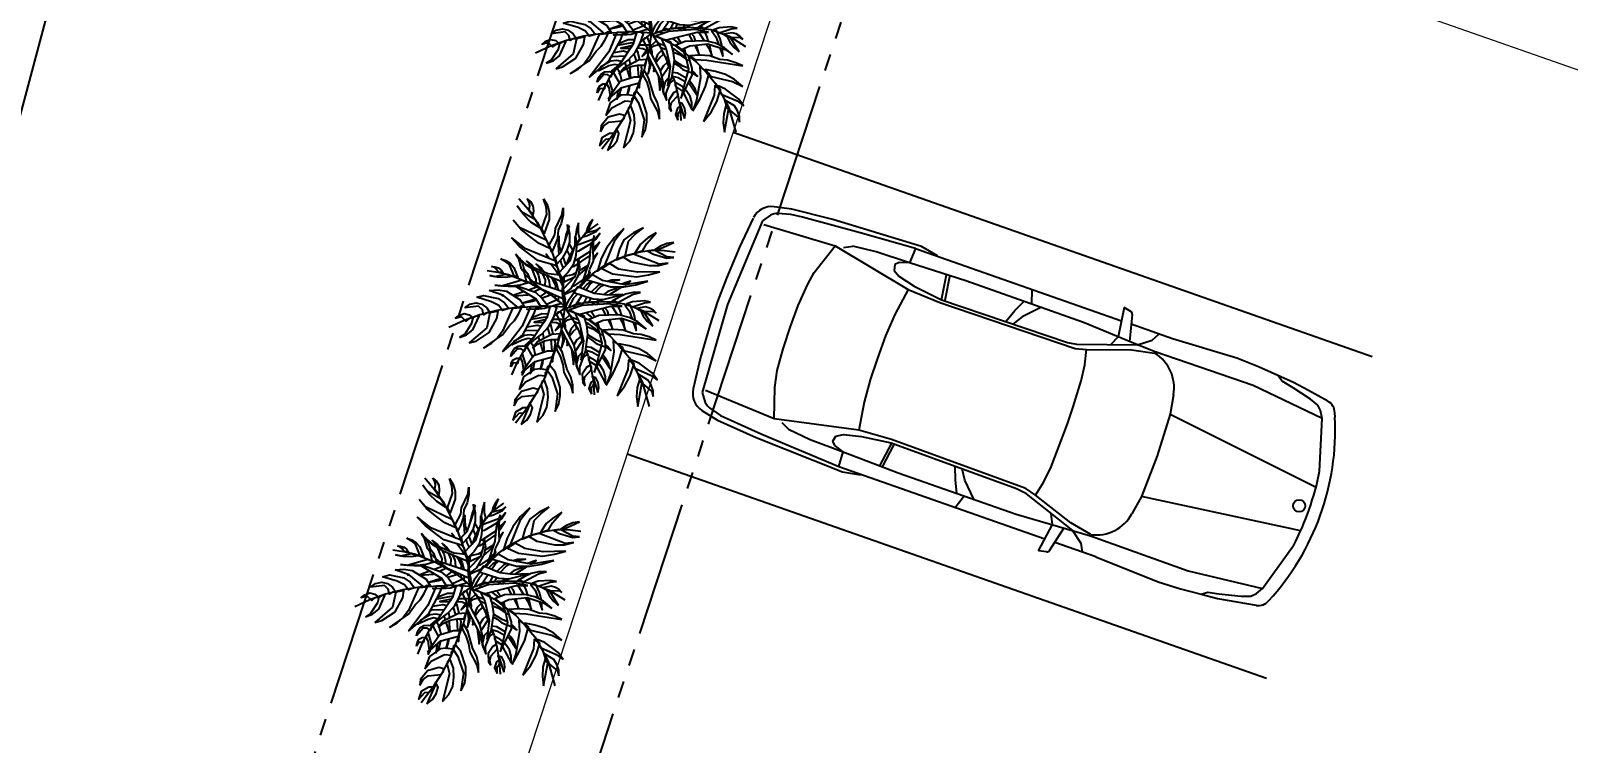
# Model space of a CAD drawing. Header units: inches. Extents: x -1366 to 1207, y -585 to 2554.
# Drawn here: x 382.94 to 394.29, y 2038.36 to 2043.62 of the extents above; entities that cross this region are included whole.
import ezdxf

# ---------------------------------------------------------------- set-up
doc = ezdxf.new("R2010")
doc.units = ezdxf.units.IN
doc.header["$MEASUREMENT"] = 0
doc.header["$PDSIZE"] = 0.05
doc.linetypes.add('HOTWR', pattern=[1.625, 1, -0.125, 0.125, -0.125, 0.125, -0.125])
doc.layers.get('0').update_dxf_attribs({"linetype": 'CONTINUOUS'})
doc.layers.get('DEFPOINTS').update_dxf_attribs({"linetype": 'CONTINUOUS'})
for name, color, linetype in [('A-LAND', 251, 'CONTINUOUS'), ('A-PLNT', 84, 'CONTINUOUS'), ('DIM', 7, 'CONTINUOUS'), ('Layout', 6, 'HOTWR'), ('Parking', 224, 'CONTINUOUS'), ('Set Back', 10, 'HOTWR')]:
    doc.layers.add(name, color=color, linetype=linetype)
doc.layers.add('Road', color=1, linetype='CONTINUOUS', lineweight=15)
doc.styles.add('style10', font='THSarabun.ttf')
doc.dimstyles.new('C-CC100', dxfattribs={"dimtxt": 0.225, "dimasz": 0.15, "dimexe": 0.25, "dimexo": 0, "dimgap": 0.09, "dimtad": 1, "dimtih": 1, "dimtoh": 1, "dimzin": 0, "dimdsep": 46, "dimtxsty": 'style10', "dimblk1": 'B-2', "dimblk2": 'B-2', "dimsah": 1, "dimcen": 0.09, "dimdle": 0.18, "dimclrd": 1, "dimclre": 7, "dimclrt": 2, "dimadec": 0, "dimazin": 0, "dimtfac": 1, "dimtix": 1, "dimtmove": 2, "dimatfit": 3, "dimldrblk": 'B-2', "dimfxl": 1, "dimtolj": 1, "dimtzin": 0, "dimarcsym": 0})

# ---------------------------------------------------------------- blocks, each defined once
blk = doc.blocks.new('TP-22')
for p, q in [((0.737, -1.054), (0.604, -1.034)), ((0.971, -1.191), (0.737, -1.054))]:
    blk.add_line(p, q)
for points in [[(-1.247, 3.052), (-0.986, 2.741), (-0.743, 2.397), (-0.36, 1.638), (-0.082, 0.845), (-0.012, 0.431), (0.04, 0.052)], [(0.105, 2.107), (0.139, 2.285), (0.055, 2.075), (0.005, 1.845), (0.009, 1.831)], [(0.332, 1.769), (0.409, 1.886), (0.574, 2.083), (0.752, 2.225), (0.93, 2.35)], [(-0.077, 1.583), (-0.128, 1.727), (-0.146, 2.014), (-0.171, 1.756), (-0.151, 1.505), (-0.15, 1.502)], [(0.075, 1.622), (0.159, 1.444), (0.241, 1.618), (0.132, 1.807)], [(0.326, 1.596), (0.401, 1.609), (0.726, 1.798), (0.868, 1.924), (0.976, 2.088), (0.861, 1.951), (0.339, 1.756), (0.334, 1.749)], [(0.796, 1.593), (0.842, 1.648), (0.97, 1.847), (0.792, 1.68)], [(-0.92, 1.183), (-0.933, 1.216), (-1.043, 1.32), (-0.897, 1.214), (-0.84, 1.15)], [(-0.426, 1.413), (-0.499, 1.515), (-0.458, 1.427)], [(-0.108, 1.346), (-0.085, 1.26), (-0.026, 1.132)], [(0.054, 1.214), (-0.028, 1.446)], [(0.009, -0.004), (0.131, 0.271), (0.322, 0.53), (0.548, 0.771), (0.809, 0.996), (1.105, 1.203), (1.435, 1.375), (1.765, 1.496), (2.096, 1.582), (2.444, 1.634), (2.757, 1.616), (3.052, 1.582)], [(0.064, 1.226), (0.15, 1.453), (0.271, 1.679), (0.278, 1.689)], [(0.136, 1.301), (0.105, 1.295), (0.095, 1.258)], [(0.207, 1.163), (0.286, 1.187), (0.687, 1.46), (0.703, 1.48)], [(0.267, 1.653), (0.211, 1.575), (0.243, 1.581)], [(0.715, 1.608), (0.642, 1.54), (0.322, 1.337), (0.276, 1.328)], [(0.807, 1.364), (0.916, 1.546), (0.805, 1.409)], [(-2.123, 1.065), (-1.83, 1.023), (-1.531, 0.953), (-0.954, 0.726), (-0.418, 0.429), (-0.18, 0.237), (0.032, 0.056)], [(-0.775, 0.729), (-0.77, 0.823), (-0.896, 1.127)], [(-0.631, 1.061), (-0.653, 1.112), (-0.77, 1.243), (-0.626, 1.119), (-0.556, 1.029)], [(-0.764, 1.048), (-0.71, 0.927), (-0.675, 0.755), (-0.676, 0.696)], [(-0.526, 0.647), (-0.52, 0.81), (-0.591, 0.971)], [(-0.489, 0.929), (-0.423, 0.795), (-0.398, 0.615), (-0.399, 0.605)], [(-0.239, 0.552), (-0.235, 0.642), (-0.314, 0.808), (-0.369, 0.878)], [(-0.358, 1.236), (-0.223, 1.053), (-0.181, 0.955)], [(-0.307, 0.852), (-0.294, 0.842), (-0.213, 0.713), (-0.171, 0.529)], [(-0.101, 0.766), (-0.02, 0.577), (-0.025, 0.792), (-0.113, 0.949), (-0.165, 1.121), (-0.244, 1.202)], [(-0.026, 0.538), (-0.059, 0.526), (-0.05, 0.382), (0.327, 0.55), (0.487, 0.675), (0.713, 1.012), (0.495, 0.799), (0.273, 0.643), (0.207, 0.62)], [(0.043, 0.011), (-0.024, 0.22), (-0.046, 0.453), (-0.04, 0.695), (-0.013, 0.896)], [(0.334, 1.013), (0.226, 0.948), (0, 0.898), (-0.019, 0.747), (0.302, 0.901)], [(0.383, 0.94), (0.433, 0.964), (0.632, 1.141), (0.632, 1.142)], [(0.663, 1.232), (0.626, 1.186), (0.406, 1.055)], [(-1.419, 0.389), (-1.387, 0.391), (-1.118, 0.487)], [(-0.988, 0.534), (-0.756, 0.617), (-0.652, 0.557), (-0.825, 0.476)], [(-0.66, 0.344), (-0.488, 0.468), (-0.377, 0.382), (-0.612, 0.301)], [(-0.408, 0.454), (-0.41, 0.419), (-0.532, 0.479), (-0.53, 0.509)], [(0.762, 0.765), (0.63, 0.685), (0.509, 0.561)], [(0.593, 0.527), (0.692, 0.673), (0.787, 0.757)], [(1.011, 0.693), (0.932, 0.651), (0.738, 0.467)], [(0.824, 0.433), (1.012, 0.638), (1.088, 0.671)], [(1.47, 0.616), (1.401, 0.564), (1.199, 0.485), (1.093, 0.401)], [(1.265, 0.748), (1.343, 0.781), (1.523, 0.808), (1.308, 0.801), (1.176, 0.765)], [(1.233, 0.392), (1.581, 0.616)], [(1.665, 0.671), (1.825, 0.774), (1.679, 0.728), (1.588, 0.686)], [(0.022, 0.052), (-0.447, 0.086), (-1.386, 0.034), (-1.855, -0.035), (-2.325, -0.155), (-2.76, -0.311), (-3.177, -0.5)], [(-1.665, 0.369), (-1.71, 0.373), (-1.672, 0.375)], [(-0.982, 0.403), (-1.011, 0.389), (-1.371, 0.359)], [(0.009, 0.013), (-0.06, -0.47), (-0.182, -0.953), (-0.547, -1.901), (-0.79, -2.35), (-1.051, -2.763), (-1.347, -3.143)], [(-1.157, 0.172), (-1.141, 0.172), (-0.798, 0.288)], [(-0.76, 0.249), (-0.87, 0.212), (-1.132, 0.163), (-1.151, 0.163)], [(-0.487, 0.139), (-0.214, 0.257), (-0.077, 0.16), (-0.542, 0.015), (-0.776, -0.008), (-1.026, 0.005), (-0.961, 0.005)], [(-0.781, 0.012), (-0.609, 0.086)], [(0.023, 0.048), (-0.249, -0.161), (-0.279, -0.191)], [(-0.154, 0.339), (-0.17, 0.246), (-0.248, 0.294), (-0.245, 0.38)], [(0.009, 0.013), (0.322, -0.108), (0.653, -0.28), (1.261, -0.746), (1.522, -1.022), (1.783, -1.332), (1.974, -1.677), (2.148, -2.005), (2.339, -2.677)], [(0.035, 0.02), (0.264, 0.106), (0.527, 0.173), (1.084, 0.214), (1.36, 0.191), (1.652, 0.148), (1.924, 0.053), (2.177, -0.041), (2.607, -0.314)], [(0.035, 0.02), (0.231, -0.276), (0.399, -0.598), (0.523, -0.928)], [(0.374, 0.422), (0.258, 0.303), (0.127, 0.069), (0.318, 0.121), (0.496, 0.383)], [(0.535, 0.102), (0.428, 0.169), (0.337, 0.138), (0.245, 0.089), (0.349, 0.048)], [(0.623, 0.343), (0.546, 0.189), (0.69, 0.2), (0.737, 0.306)], [(0.984, 0.133), (0.877, 0.199), (0.743, 0.197), (0.874, 0.126)], [(0.959, 0.278), (0.896, 0.215), (1.022, 0.227), (1.082, 0.274)], [(1.029, 0.019), (1.053, 0.001), (1.143, -0.171)], [(1.229, -0.168), (1.193, -0.042), (1.119, 0.041)], [(1.588, -0.18), (1.543, -0.034), (1.424, 0.214), (1.19, 0.191), (1.231, 0.15)], [(1.299, 0.082), (1.35, 0.03), (1.47, -0.161)], [(1.965, -0.319), (1.914, -0.107), (1.812, 0.122), (1.676, 0.102), (1.792, -0.047), (1.872, -0.273)], [(-0.479, -0.23), (-0.521, -0.218), (-0.919, -0.288)], [(-0.889, -0.232), (-0.622, -0.123), (-0.449, -0.124)], [(-0.301, -0.691), (-0.357, -0.459), (-0.382, -0.395)], [(-0.268, -0.158), (-0.249, -0.161), (-0.278, -0.187)], [(0.035, -0.546), (0.036, -0.463), (-0.014, -0.254), (-0.092, -0.071), (-0.164, -0.085), (-0.212, -0.145), (-0.109, -0.356), (-0.04, -0.834), (-0.073, -1.065), (-0.007, -0.871), (0.016, -0.754)], [(0.147, -0.757), (0.158, -0.728), (0.246, -0.617), (0.35, -0.524), (0.303, -0.414), (0.188, -0.533), (0.121, -0.708)], [(0.382, -0.295), (0.207, -0.23), (0.23, -0.294), (0.272, -0.341), (0.421, -0.398)], [(0.585, -0.094), (0.745, -0.206), (0.773, -0.246)], [(0.623, -0.476), (0.787, -0.538), (1.018, -0.703), (0.85, -0.533), (0.662, -0.398), (0.601, -0.375)], [(0.839, -0.22), (0.731, -0.057)], [(0.87, -0.389), (0.966, -0.53), (0.927, -0.363)], [(1.202, -0.284), (1.332, -0.541), (1.259, -0.278)], [(1.527, -0.251), (1.594, -0.358), (1.68, -0.568), (1.625, -0.297), (1.613, -0.259)], [(1.901, -0.354), (1.983, -0.585), (1.972, -0.378)], [(-0.891, -0.83), (-0.996, -0.81), (-1.155, -0.85), (-1.436, -0.983), (-1.357, -0.862), (-1.097, -0.715), (-0.944, -0.696), (-0.803, -0.722), (-0.846, -0.792)], [(-0.71, -0.587), (-1.061, -0.598), (-1.091, -0.61)], [(-1.023, -0.484), (-0.749, -0.438), (-0.633, -0.471)], [(-0.799, -0.721), (-0.891, -0.831)], [(-0.717, -0.763), (-0.682, -0.872)], [(-0.561, -0.809), (-0.585, -0.68), (-0.591, -0.658)], [(-0.466, -0.523), (-0.398, -0.725)], [(-0.368, -0.834), (-0.343, -1.16)], [(-0.331, -1.317), (-0.32, -1.454), (-0.243, -0.93), (-0.267, -0.832)], [(0.307, -1.152), (0.499, -0.863), (0.452, -0.753), (0.348, -0.846), (0.267, -0.981)], [(0.475, -0.629), (0.407, -0.608), (0.413, -0.653), (0.455, -0.7), (0.495, -0.714)], [(0.641, -0.775), (0.751, -0.84), (0.878, -0.946), (1.158, -1.05), (1.287, -1.137), (1.178, -1.015), (1.14, -0.988)], [(1.031, -0.915), (0.884, -0.856), (0.65, -0.709)], [(-0.973, -0.934), (-1.154, -1.203), (-1.316, -1.499), (-1.451, -1.804)], [(-1.075, -1.62), (-1.058, -1.521), (-1.147, -1.231), (-1.194, -1.273), (-1.217, -1.343), (-1.16, -1.444), (-1.122, -1.697), (-1.156, -1.811), (-1.092, -1.693)], [(-0.938, -0.914), (-1.028, -1.04), (-0.875, -1.308), (-0.878, -1.332)], [(-0.795, -1.265), (-0.849, -1.032), (-0.927, -0.908)], [(-0.665, -0.925), (-0.596, -1.144), (-0.591, -1.201)], [(-0.547, -1.187), (-0.567, -0.967), (-0.562, -0.874)], [(0.072, -0.863), (0.079, -1.001), (0.096, -0.909)], [(0.2, -1.11), (0.252, -1.52), (0.282, -1.296)], [(0.488, -1.195), (0.478, -1.201), (0.392, -1.295), (0.331, -1.551), (0.432, -1.798), (0.425, -1.6), (0.533, -1.32), (0.646, -1.237), (0.604, -1.19), (0.599, -1.127), (0.589, -1.133)], [(0.59, -1.129), (0.757, -1.171), (0.948, -1.281)], [(0.592, -1.112), (0.66, -1.291), (0.745, -1.653), (0.804, -2.005), (0.827, -2.355)], [(1.032, -1.328), (1.068, -1.349), (1.264, -1.646), (1.221, -1.482), (1.131, -1.343), (1.062, -1.266)], [(-0.906, -1.532), (-0.939, -1.769), (-0.86, -1.648), (-0.806, -1.445)], [(-0.588, -1.385), (-0.599, -1.483), (-0.654, -1.65), (-0.591, -1.386)], [(0.902, -1.46), (0.85, -1.409), (0.685, -1.32), (0.672, -1.381), (0.705, -1.437), (0.868, -1.544), (0.876, -1.559)], [(0.898, -1.601), (1.132, -2.05), (1.134, -1.862), (1.083, -1.689), (0.976, -1.532), (0.946, -1.503)]]:
    blk.add_lwpolyline(points)
for points in [[(-1.021, 3.052), (-0.934, 2.966), (-0.864, 2.845), (-0.847, 2.707), (-0.864, 2.586), (-0.969, 2.724), (-0.951, 2.845), (-0.969, 2.948)], [(-0.569, 3.035), (-0.464, 2.862), (-0.412, 2.672), (-0.412, 2.466), (-0.551, 2.086), (-0.621, 2.224), (-0.482, 2.621), (-0.499, 2.828)], [(-1.299, 2.845), (-1.177, 2.69), (-0.812, 2.483), (-0.673, 2.241), (-0.917, 2.397), (-1.125, 2.603)], [(-0.03, 2.793), (-0.03, 2.586), (-0.082, 2.362), (-0.169, 2.172), (-0.186, 1.948), (-0.256, 1.759), (-0.343, 1.569), (-0.412, 1.759), (-0.256, 2.052), (-0.238, 2.224), (-0.065, 2.586)], [(-1.403, 2.448), (-1.229, 2.259), (-0.499, 1.914), (-0.395, 1.672), (-0.69, 1.81), (-0.951, 2), (-1.195, 2.207)], [(0.092, 2.328), (0.144, 2.086), (0.144, 1.845), (0.075, 1.621), (-0.047, 1.414), (-0.204, 1.241), (-0.238, 1.414), (-0.082, 1.569), (0.109, 2.121)], [(0.395, 2.378), (0.339, 2.194), (0.309, 1.999), (0.341, 1.791), (0.431, 1.939), (0.395, 2.092)], [(0.986, 2.248), (0.874, 2.165), (0.61, 2.099), (0.515, 1.997), (0.642, 2.026), (0.891, 2.146)], [(0.786, 2.474), (0.698, 2.362), (0.637, 2.24), (0.602, 2.108), (0.671, 2.203)], [(1.644, 2.22), (1.383, 1.978), (1.174, 1.703), (1.018, 1.392), (0.914, 1.047), (1.105, 1.185), (1.4, 1.909)], [(2.183, 2.237), (1.905, 2.099), (1.644, 1.909), (1.522, 1.651), (1.435, 1.358), (1.679, 1.461), (1.765, 1.875), (1.957, 2.065)], [(-1.456, 1.965), (-1.108, 1.69), (-0.256, 1.345), (-0.204, 1.19), (-0.725, 1.345), (-1.229, 1.724)], [(0.301, 2), (0.335, 1.741), (0.318, 1.483), (0.248, 1.224), (0.109, 1.017), (-0.082, 0.827), (-0.151, 1), (0.162, 1.328), (0.301, 1.759)], [(0.827, 2.03), (0.722, 1.685), (0.687, 1.306), (0.461, 0.633), (0.653, 0.858), (0.705, 1.099), (0.809, 1.323), (0.792, 1.685)], [(2.531, 2.099), (2.304, 1.961), (2.096, 1.789), (1.939, 1.547), (2.165, 1.616), (2.27, 1.806)], [(3.017, 1.84), (2.826, 1.806), (2.652, 1.737), (2.496, 1.634), (2.652, 1.668)], [(-1.745, 1.385), (-1.605, 1.341), (-1.485, 1.263), (-1.384, 1.151), (-1.276, 0.877), (-1.381, 0.918), (-1.497, 1.201), (-1.607, 1.306)], [(-1.335, 1.515), (-1.235, 1.402), (-1.154, 1.255), (-1.11, 1.109), (-1.01, 0.979), (-0.956, 0.842), (-0.912, 0.696), (-1.041, 0.766), (-1.098, 1.001), (-1.173, 1.104), (-1.253, 1.385)], [(-1.316, 1.465), (-1.056, 1.241), (-0.447, 0.983), (-0.117, 0.948), (-0.082, 0.758), (-0.743, 1.034), (-1.056, 1.224)], [(0.388, 1.379), (0.422, 1.155), (0.388, 0.948), (0.179, 0.569), (0.005, 0.431), (-0.03, 0.552), (0.301, 0.896), (0.37, 1.138)], [(2.861, 1.271), (2.617, 1.237), (1.905, 1.513), (1.609, 1.444), (1.835, 1.306), (2.339, 1.203), (2.6, 1.203)], [(3.017, 1.427), (2.826, 1.444), (2.496, 1.616), (2.304, 1.599), (2.461, 1.513), (2.826, 1.409)], [(-2.051, 0.927), (-1.909, 0.902), (-1.61, 0.966), (-1.417, 0.902), (-1.625, 0.869), (-1.839, 0.88)], [(-2, 1.175), (-1.911, 1.17), (-1.814, 1.138), (-1.738, 1.071), (-1.689, 0.997), (-1.813, 1.022), (-1.862, 1.096), (-1.921, 1.144)], [(-1.09, 0.965), (-0.864, 0.758), (-0.03, 0.483), (0.022, 0.258), (-0.586, 0.534), (-0.847, 0.724)], [(2.304, 0.771), (1.679, 0.668), (1.053, 0.789), (0.774, 0.944), (0.618, 0.806), (1.279, 0.616), (1.644, 0.616), (1.974, 0.668)], [(2.635, 1.03), (2.018, 1.015), (1.505, 1.099), (1.244, 1.254), (1.035, 1.116), (1.331, 0.978), (1.992, 0.892), (2.322, 0.944)], [(-2.064, 0.517), (-1.821, 0.534), (-1.595, 0.5), (-1.212, 0.258), (-1.09, 0.069), (-1.177, 0.086), (-1.264, 0.034), (-1.677, 0.379)], [(-1.915, 0.661), (-1.729, 0.642), (-1.164, 0.808), (-0.99, 0.727), (-1.218, 0.659), (-1.452, 0.636), (-1.685, 0.631)], [(-1.542, 0.638), (-1.282, 0.638), (-0.795, 0.465), (-0.604, 0.293), (-0.447, 0.086), (-0.656, 0.086), (-0.777, 0.276), (-1.334, 0.621)], [(1.609, 0.409), (1.192, 0.39), (0.822, 0.433), (0.374, 0.616), (0.253, 0.461), (0.792, 0.289), (1.07, 0.271)], [(2.101, 0.464), (1.886, 0.457), (1.687, 0.414), (1.493, 0.326), (1.317, 0.22), (1.494, 0.192), (1.883, 0.404)], [(-2.742, 0.034), (-2.603, 0.138), (-2.429, 0.172), (-2.273, 0.138), (-2.134, 0.034), (-2.047, -0.104), (-2.134, -0.104), (-2.221, -0.155), (-2.255, -0.017), (-2.36, 0.086)], [(-2.412, 0.327), (-2.221, 0.379), (-1.821, 0.293), (-1.647, 0.172), (-1.525, 0.017), (-1.699, -0.035), (-1.803, 0.103), (-2.003, 0.207)], [(-2.221, -1.069), (-1.699, -0.707), (-1.508, -0.448), (-1.369, -0.311), (-1.264, -0.138), (-1.177, 0.034), (-1.421, 0.017), (-1.699, -0.604), (-1.838, -0.793), (-2.012, -0.949)], [(-1.699, -1.173), (-1.143, -0.707), (-0.83, -0.121), (-0.76, 0.069), (-0.934, 0.069), (-1.16, -0.466)], [(-1.09, -1), (-0.847, -0.862), (-0.621, -0.69), (-0.43, -0.483), (-0.291, -0.224), (-0.204, 0.034), (-0.291, 0.086), (-0.395, 0.069), (-0.482, -0.242), (-0.847, -0.793)], [(1.592, 0.082), (1.226, 0.151), (0.496, 0.099), (0.148, -0.022), (0.392, -0.142), (1.279, 0.082)], [(2.379, 0.19), (2.212, 0.226), (1.879, 0.199), (1.724, 0.144), (1.88, 0.064), (2.208, 0.172)], [(2.53, -0.113), (2.455, -0.029), (2.351, 0.03), (2.237, 0.063), (2.002, 0.022), (2.149, -0.066), (2.445, -0.055)], [(-3.003, -0.259), (-2.899, -0.173), (-2.76, -0.121), (-2.62, -0.155), (-2.516, -0.242), (-2.62, -0.259), (-2.707, -0.328), (-2.829, -0.207)], [(-2.881, -0.776), (-2.69, -0.707), (-2.516, -0.569), (-2.342, -0.19), (-2.429, -0.19), (-2.516, -0.242), (-2.551, -0.397), (-2.742, -0.69)], [(-2.62, -0.931), (-2.429, -0.88), (-2.064, -0.638), (-1.855, -0.259), (-1.821, -0.052), (-2.047, -0.104), (-2.134, -0.517)], [(-0.509, -0.288), (-0.83, -0.358), (-0.563, -0.363)], [(-0.319, -0.283), (-0.357, -0.353), (-0.217, -0.367), (-0.06, -0.436), (-0.025, -0.367), (-0.025, -0.28)], [(-0.102, -0.395), (-0.242, -0.588), (-0.095, -0.462)], [(0.357, -1.625), (0.34, -1.298), (0.27, -0.987), (-0.043, -0.401), (-0.078, -0.487), (-0.078, -0.574), (0.27, -1.246)], [(-0.001, -0.3), (0.013, -0.356), (0.096, -0.296), (0.214, -0.258), (0.2, -0.203), (0.158, -0.156)], [(0.461, -1.401), (0.583, -1.177), (0.653, -0.694), (0.618, -0.436), (0.548, -0.194), (0.427, -0.142), (0.288, -0.108), (0.409, -0.349), (0.531, -0.867)], [(2.252, -0.539), (2.026, -0.349), (1.783, -0.229), (1.505, -0.16), (0.948, -0.177), (0.687, -0.28), (0.844, -0.401), (1.07, -0.298), (1.574, -0.246), (2.044, -0.401)], [(2.437, -0.466), (2.177, -0.041), (2.097, -0.028), (2.177, -0.193), (2.293, -0.342)], [(-0.877, -1.074), (-0.721, -0.953), (-0.547, -0.867), (-0.356, -0.832), (-0.165, -0.832), (-0.112, -0.677), (-0.338, -0.694), (-0.738, -0.901)], [(0.827, -1.746), (1.14, -1.108), (1.14, -0.918), (1.035, -0.574), (0.896, -0.453), (0.983, -0.694), (1.035, -0.936), (0.931, -1.349)], [(2.531, -0.849), (2.339, -0.763), (2.113, -0.694), (1.905, -0.677), (1.626, -0.574), (1.348, -0.556), (1.07, -0.574), (1.209, -0.677), (1.539, -0.694)], [(-1.473, -1.302), (-1.448, -1.179), (-1.37, -1.076), (-1.268, -1.018), (-1.142, -1.007), (-1.028, -1.04), (-1.075, -1.082), (-1.097, -1.153), (-1.183, -1.095), (-1.29, -1.089)], [(-1.173, -1.763), (-0.802, -1.442), (-0.321, -1.315), (-0.269, -1.16), (-0.46, -1.16), (-0.843, -1.28)], [(0.235, -2.315), (0.235, -2.091), (0.183, -1.867), (0.079, -1.66), (-0.06, -1.177), (-0.182, -0.97), (-0.217, -1.022), (-0.217, -1.108), (-0.112, -1.298), (-0.043, -1.522), (-0.008, -1.746), (0.183, -2.108)], [(1.157, -2.091), (1.348, -1.763), (1.505, -1.418), (1.609, -1.056), (1.348, -0.867), (1.366, -1.177), (1.261, -1.798)], [(2.531, -1.418), (2.304, -1.229), (2.061, -1.091), (1.783, -1.005), (1.505, -0.953), (1.661, -1.143), (2.252, -1.28)], [(-1.473, -1.588), (-1.458, -1.491), (-1.408, -1.395), (-1.315, -1.347), (-1.217, -1.343), (-1.265, -1.403), (-1.279, -1.483), (-1.404, -1.476)], [(-1.243, -2.212), (-1.069, -2.003), (-0.704, -1.815), (-0.512, -1.832), (-0.512, -1.746), (-0.46, -1.677), (-0.651, -1.643), (-0.825, -1.66), (-1.121, -1.867)], [(-0.251, -2.815), (-0.147, -2.608), (-0.112, -2.384), (-0.112, -2.16), (-0.251, -1.729), (-0.408, -1.539), (-0.46, -1.591), (-0.477, -1.66), (-0.338, -1.867), (-0.182, -2.332)], [(0.574, -2.109), (0.546, -1.982), (0.571, -1.859), (0.744, -1.671), (0.748, -1.6), (0.716, -1.545), (0.624, -1.593), (0.495, -1.792), (0.508, -2.016)], [(1.453, -2.384), (1.661, -2.125), (1.818, -1.832), (1.922, -1.505), (1.765, -1.401), (1.748, -1.66)], [(2.565, -1.953), (2.426, -1.763), (2.061, -1.487), (1.852, -1.401), (1.939, -1.625), (2.374, -1.815)], [(-0.756, -3.108), (-0.582, -2.919), (-0.477, -2.694), (-0.443, -2.436), (-0.46, -2.194), (-0.547, -1.953), (-0.617, -2.005), (-0.634, -2.091), (-0.564, -2.35)], [(0.747, -2.342), (0.75, -2.154), (0.808, -2.086), (0.82, -2.024), (0.798, -1.96), (0.731, -2.019), (0.676, -2.186)], [(0.929, -2.298), (0.955, -2.156), (0.937, -2.021), (0.873, -1.893), (0.769, -1.851), (0.801, -1.907)], [(2.026, -2.677), (2.148, -2.005), (2.078, -1.918), (2.009, -2.16), (1.992, -2.418)], [(2.444, -2.401), (2.444, -2.246), (2.391, -2.091), (2.304, -1.953), (2.026, -1.781), (2.096, -2.005), (2.409, -2.263)], [(-1.382, -2.66), (-1.295, -2.505), (-1.156, -2.401), (-0.808, -2.367), (-0.738, -2.298), (-0.721, -2.212), (-0.86, -2.177), (-1.173, -2.263), (-1.364, -2.505)], [(-1.416, -3.056), (-1.243, -2.867), (-1.121, -2.85), (-1.051, -2.798), (-1.016, -2.712), (-1.138, -2.712), (-1.347, -2.832)], [(-1.19, -3.177), (-1.034, -3.056), (-0.93, -2.901), (-0.877, -2.712), (-0.947, -2.574), (-0.964, -2.66)]]:
    blk.add_lwpolyline(points, close=True)
blk = doc.blocks.new('CAR_P_10')
at = {"layer": 'A-LAND', "linetype": 'Continuous'}
for p, q in [((3.112, -53.91), (3.144, -54.128)), ((3.169, -53.922), (3.112, -53.91)), ((0.869, -54.009), (0.557, -54.037)), ((1.552, -53.981), (0.869, -54.009)), ((1.515, -54.009), (1.092, -54.036)), ((1.515, -54.009), (1.509, -54.123)), ((1.515, -54.009), (3.127, -54.009)), ((1.686, -54.005), (1.552, -53.981)), ((2.426, -54.009), (2.458, -54.112)), ((3.188, -53.941), (3.233, -54.133)), ((3.525, -54.009), (3.204, -54.009)), ((3.387, -54.068), (3.42, -54.009)), ((4.022, -53.987), (3.525, -54.009)), ((4.194, -53.993), (4.022, -53.987)), ((4.475, -54.018), (4.194, -53.993)), ((4.393, -54.037), (4.35, -54.008)), ((4.6, -54.037), (4.475, -54.018)), ((0.424, -54.132), (0.382, -54.191)), ((0.557, -54.037), (0.428, -54.064)), ((0.564, -54.076), (0.47, -54.103)), ((0.652, -54.067), (0.564, -54.076)), ((1.092, -54.036), (0.652, -54.067)), ((1.01, -54.178), (1.072, -54.147)), ((1.248, -54.128), (1.072, -54.147)), ((1.509, -54.123), (1.248, -54.128)), ((1.436, -54.147), (1.41, -54.171)), ((1.509, -54.123), (1.436, -54.147)), ((1.944, -54.112), (1.509, -54.123)), ((1.822, -54.303), (1.796, -54.115)), ((1.819, -54.112), (1.847, -54.299)), ((2.867, -54.112), (1.944, -54.112)), ((2.358, -54.198), (2.401, -54.11)), ((2.536, -54.11), (2.426, -54.224)), ((3.298, -54.136), (2.867, -54.112)), ((2.872, -54.282), (3.298, -54.136)), ((3.144, -54.128), (3.11, -54.201)), ((3.298, -54.136), (3.387, -54.068)), ((3.438, -54.143), (3.298, -54.136)), ((4.203, -54.137), (3.438, -54.143)), ((4.765, -54.198), (4.203, -54.137)), ((4.487, -54.056), (4.393, -54.037)), ((4.634, -54.092), (4.487, -54.056)), ((4.761, -54.064), (4.6, -54.037)), ((4.701, -54.115), (4.634, -54.092)), ((4.734, -54.147), (4.701, -54.115)), ((4.765, -54.198), (4.734, -54.147)), ((4.851, -54.158), (4.838, -54.128)), ((0.31, -54.195), (0.285, -54.43)), ((0.382, -54.191), (0.342, -54.86)), ((0.4, -54.213), (0.948, -54.186)), ((0.868, -54.424), (0.948, -54.186)), ((0.948, -54.186), (1.565, -54.311)), ((1.41, -54.171), (1.419, -54.214)), ((1.419, -54.214), (1.468, -54.243)), ((1.468, -54.243), (1.598, -54.275)), ((2.322, -54.297), (2.358, -54.198)), ((2.426, -54.224), (2.378, -54.297)), ((2.953, -54.293), (3.268, -54.185)), ((3.268, -54.185), (3.437, -54.153)), ((4.875, -54.571), (4.765, -54.198)), ((1.565, -54.311), (1.533, -54.52)), ((1.565, -54.311), (1.816, -54.327)), ((1.598, -54.275), (1.822, -54.303)), ((1.816, -54.327), (2.871, -54.315)), ((1.822, -54.303), (2.805, -54.292)), ((2.805, -54.292), (2.872, -54.282)), ((2.871, -54.315), (2.953, -54.293)), ((2.98, -54.405), (2.953, -54.293)), ((0.285, -54.43), (0.271, -54.677)), ((0.851, -54.527), (0.868, -54.424)), ((2.994, -54.526), (2.98, -54.405)), ((3.671, -54.397), (3.695, -54.541)), ((0.838, -54.694), (0.851, -54.527)), ((1.533, -54.52), (1.521, -54.691)), ((3, -54.726), (2.994, -54.526)), ((3.695, -54.541), (4.889, -54.692)), ((3.695, -54.541), (3.705, -54.863)), ((0.271, -54.677), (0.266, -54.863)), ((0.836, -54.859), (0.838, -54.694)), ((1.521, -54.691), (1.518, -54.866)), ((3.004, -54.858), (3, -54.726)), ((0.266, -54.863), (0.271, -55.048)), ((0.342, -54.86), (0.382, -55.534)), ((0.838, -55.031), (0.836, -54.859)), ((1.518, -54.866), (1.521, -55.034)), ((2.994, -55.199), (3.004, -54.858)), ((3.705, -54.863), (3.695, -55.184)), ((4.988, -54.863), (4.988, -54.863)), ((0.271, -55.048), (0.285, -55.295)), ((0.851, -55.198), (0.838, -55.031)), ((1.521, -55.034), (1.533, -55.205)), ((4.889, -55.033), (3.695, -55.184)), ((4.765, -55.528), (4.875, -55.154)), ((0.875, -55.321), (0.851, -55.198)), ((1.533, -55.205), (1.565, -55.414)), ((2.98, -55.32), (2.994, -55.199)), ((3.695, -55.184), (3.671, -55.328)), ((0.285, -55.295), (0.31, -55.53)), ((0.948, -55.54), (0.875, -55.321)), ((2.953, -55.433), (2.98, -55.32)), ((1.565, -55.414), (0.948, -55.54)), ((1.419, -55.511), (1.468, -55.482)), ((1.468, -55.482), (1.598, -55.45)), ((1.816, -55.398), (1.565, -55.414)), ((1.598, -55.45), (1.822, -55.423)), ((1.823, -55.423), (1.796, -55.61)), ((2.871, -55.41), (1.816, -55.398)), ((1.819, -55.61), (1.847, -55.426)), ((1.822, -55.423), (2.805, -55.433)), ((2.322, -55.428), (2.358, -55.527)), ((2.426, -55.502), (2.378, -55.429)), ((2.534, -55.613), (2.426, -55.502)), ((2.805, -55.433), (2.872, -55.443)), ((2.953, -55.433), (2.871, -55.41)), ((2.872, -55.443), (3.298, -55.589)), ((3.268, -55.54), (2.953, -55.433)), ((0.382, -55.534), (0.421, -55.59)), ((0.948, -55.54), (0.4, -55.512)), ((0.47, -55.623), (0.564, -55.649)), ((1.01, -55.547), (1.072, -55.578)), ((1.072, -55.578), (1.248, -55.597)), ((1.248, -55.597), (1.509, -55.603)), ((1.41, -55.554), (1.419, -55.511)), ((1.436, -55.578), (1.41, -55.554)), ((1.509, -55.603), (1.436, -55.578)), ((1.509, -55.603), (1.944, -55.613)), ((1.515, -55.716), (1.509, -55.603)), ((1.944, -55.613), (2.867, -55.613)), ((2.358, -55.527), (2.4, -55.613)), ((2.426, -55.717), (2.458, -55.613)), ((2.867, -55.613), (3.438, -55.583)), ((3.144, -55.597), (3.11, -55.525)), ((3.112, -55.815), (3.144, -55.597)), ((3.188, -55.784), (3.233, -55.593)), ((3.437, -55.573), (3.268, -55.54)), ((3.298, -55.589), (3.387, -55.658)), ((3.438, -55.583), (4.203, -55.588)), ((4.203, -55.588), (4.765, -55.528)), ((4.634, -55.634), (4.701, -55.61)), ((4.701, -55.61), (4.734, -55.579)), ((4.734, -55.579), (4.765, -55.528)), ((0.424, -55.66), (0.557, -55.689)), ((0.557, -55.689), (0.869, -55.716)), ((0.564, -55.649), (0.9, -55.678)), ((0.869, -55.716), (1.552, -55.744)), ((0.9, -55.678), (1.515, -55.716)), ((1.515, -55.716), (3.127, -55.716)), ((1.552, -55.744), (1.686, -55.72)), ((3.525, -55.716), (3.204, -55.716)), ((3.387, -55.658), (3.42, -55.716)), ((3.525, -55.716), (4.022, -55.738)), ((4.022, -55.738), (4.194, -55.732)), ((4.194, -55.732), (4.35, -55.717)), ((4.35, -55.717), (4.393, -55.688)), ((4.35, -55.717), (4.475, -55.707)), ((4.393, -55.688), (4.472, -55.673)), ((4.472, -55.673), (4.634, -55.634)), ((4.475, -55.707), (4.761, -55.661)), ((3.169, -55.803), (3.112, -55.815))]:
    blk.add_line(p, q, dxfattribs=at)
blk.add_circle((4.817, -54.863), 0.045, dxfattribs=at)
for centre, radius, start, end in [((3.164, -53.947), 0.025, 13.1504, 78.142), ((0.459, -54.211), 0.15, 102.0139, 171.7918), ((0.498, -54.199), 0.1, 106.0012, 137.4974), ((4.744, -54.162), 0.1, 20.0993, 80.4381), ((3.374, -54.447), 0.301, 9.5309, 77.7586), ((3.118, -54.863), 1.87, 336.8697, 22.1308), ((2.852, -54.863), 2.044, 351.8061, 8.1938), ((3.374, -55.278), 0.302, 282.2413, 350.4691), ((0.459, -55.514), 0.15, 186.1653, 256.417), ((0.498, -55.526), 0.1, 214.7319, 253.9991), ((4.744, -55.563), 0.1, 279.5619, 339.9007), ((3.164, -55.778), 0.025, 281.856, 346.8451)]:
    blk.add_arc(centre, radius, start, end, dxfattribs=at)
blk = doc.blocks.new('B-2')
at = {"layer": 'DIM', "color": 2}
blk.add_line((0, 1), (0, -1), dxfattribs=at)
at = {"layer": 'DIM'}
blk.add_line((-1, 0), (1, 0), dxfattribs=at)
at = {"layer": 'DIM', "color": 2}
blk.add_circle((0, 0), 0.325, dxfattribs=at)
blk = doc.blocks.new('*D791')
at = {"layer": 'DEFPOINTS', "color": 0, "transparency": 16777216}
for p in [(384.956, 2050.835), (388.823, 2049.799), (374.988, 2007.79)]:
    blk.add_point(p, dxfattribs=at)
at = {"layer": 'DIM', "color": 7, "lineweight": -2, "transparency": 16777216}
for p, q in [((388.823, 2049.799), (384.715, 2050.9)), ((374.988, 2007.79), (373.286, 2008.246))]:
    blk.add_line(p, q, dxfattribs=at)
at = {"layer": 'DIM', "color": 1, "lineweight": -2, "transparency": 16777216}
for p, q in [((384.762, 2050.111), (379.334, 2029.855)), ((373.721, 2008.906), (379.149, 2029.162))]:
    blk.add_line(p, q, dxfattribs=at)
at = {"layer": 'DIM', "color": 1, "lineweight": -2, "transparency": 16777216, "xscale": 0.75, "yscale": 0.75, "zscale": 0.75}
for p, rotation in [((384.956, 2050.835), 74.99999999999885), ((373.527, 2008.181), 254.9999999999988)]:
    blk.add_blockref('B-2', p, dxfattribs=dict(at, rotation=rotation))
at = {"layer": 'DIM', "color": 2, "transparency": 16777216, "insert": (379.242, 2029.508), "char_height": 0.5, "attachment_point": 5, "style": 'style10'}
blk.add_mtext('\\A1;44.16', dxfattribs=at)

msp = doc.modelspace()

# ---------------------------------------------------------------- linework, layer by layer
at = {"layer": 'Layout'}
msp.add_lwpolyline([(388.8229, 2049.7993), (409.6034, 2041.631), (417.8187, 2037.7907), (399.3538, 1999.9812), (374.9876, 2007.7898)], close=True, dxfattribs=at)
at = {"layer": 'Parking'}
for p, q in [((388.1216, 2042.8748), (392.84, 2041.2177)), ((387.3394, 2040.4998), (392.0579, 2038.8427))]:
    msp.add_line(p, q, dxfattribs=at)
at = {"layer": 'Road'}
for q in [(385.7751, 2035.7498), (407.8377, 2038.6003)]:
    msp.add_line((388.9038, 2045.2497), q, dxfattribs=at)
at = {"layer": 'Set Back'}
msp.add_line((392.8252, 2055.5584), (374.9428, 2001.2601), dxfattribs=at)

# ---------------------------------------------------------------- block references
at = {"color": 1, "rotation": 340.6492131976159}
msp.add_blockref('CAR_P_10', (405.934, 2093.4752), dxfattribs=at)
at = {"layer": 'A-PLNT', "xscale": 0.2681142481958432, "yscale": 0.2681142481958432, "zscale": 0.2681142481958432}
for p in [(387.5134, 2043.5916), (386.8743, 2041.5673), (386.1787, 2039.5047)]:
    msp.add_blockref('TP-22', p, dxfattribs=at)

# ---------------------------------------------------------------- dimensions: what is measured, and where the dimension line sits
at = {"layer": 'DIM'}
dim = msp.add_linear_dim(base=(384.9561, 2050.8354), p1=(374.9876, 2007.7898), p2=(388.8229, 2049.7993), angle=255, dimstyle='C-CC100', override={"dimtxt": 0.5, "dimasz": 0.75}, dxfattribs=at)
dim.commit()
dim.dimension.update_dxf_attribs({"geometry": '*D791', "text_midpoint": (379.2416, 2029.5083)})

doc.saveas('drawing.dxf')
